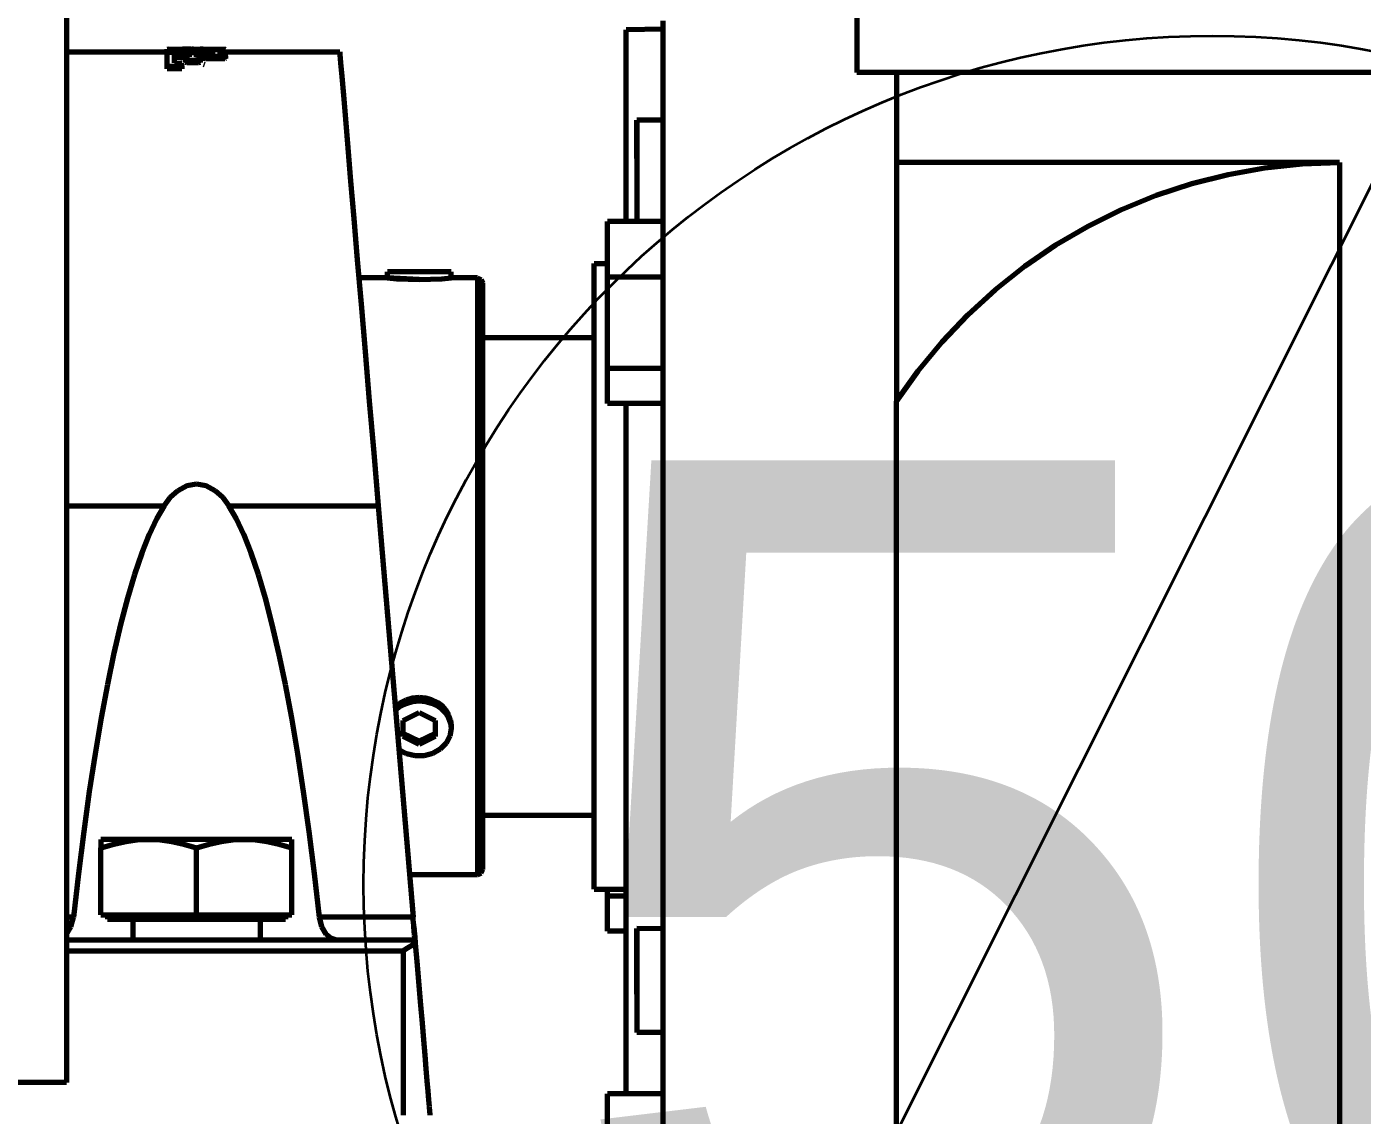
# Model space of a CAD drawing. Header units: millimetres. Extents: x 0 to 594, y 0 to 420.
# Drawn here: x 77.39 to 82.43, y 388.5 to 392.6 of the extents above; entities that cross this region are included whole.
import ezdxf
from ezdxf.enums import TextEntityAlignment as Align

# ---------------------------------------------------------------- set-up
doc = ezdxf.new("R2010")
doc.units = ezdxf.units.MM
doc.styles.add('GOST', font='Arial')

msp = doc.modelspace()

# ---------------------------------------------------------------- linework, layer by layer
at = {"color": 7, "lineweight": 35}
msp.add_line((88.7075, 404.477), (74.64, 376.4045), dxfattribs=at)
at = {"color": 1, "lineweight": 70}
for p, q in [((77.54, 403.6501), (77.54, 388.6242)), ((80.52, 393.6325), (80.52, 392.4325)), ((79.79, 392.5949), (79.65, 392.5925)), ((79.65, 392.5886), (79.65, 392.5925)), ((79.65, 392.5768), (79.65, 392.5886)), ((79.79, 392.1411), (79.79, 392.6273)), ((79.65, 392.5573), (79.65, 392.5768)), ((79.65, 392.5301), (79.65, 392.5573)), ((77.54, 392.5105), (77.92, 392.5105)), ((77.92, 392.5196), (77.9233, 392.5198)), ((77.9258, 392.5197), (77.92, 392.5193)), ((77.92, 392.5193), (77.92, 392.5196)), ((77.92, 392.5191), (77.92, 392.5193)), ((77.92, 392.5188), (77.92, 392.5191)), ((77.92, 392.5186), (77.92, 392.5188)), ((77.92, 392.5184), (77.92, 392.5186)), ((77.92, 392.5181), (77.92, 392.5184)), ((77.92, 392.5179), (77.92, 392.5181)), ((77.92, 392.5176), (77.92, 392.5179)), ((77.92, 392.5173), (77.92, 392.5176)), ((77.92, 392.517), (77.92, 392.5173)), ((77.92, 392.5166), (77.92, 392.517)), ((77.92, 392.5163), (77.92, 392.5166)), ((77.92, 392.5159), (77.92, 392.5163)), ((77.92, 392.5156), (77.92, 392.5159)), ((77.92, 392.5152), (77.92, 392.5156)), ((77.92, 392.5152), (77.9233, 392.5146)), ((77.92, 392.5152), (77.92, 392.5093)), ((77.92, 392.5051), (77.92, 392.5152)), ((77.92, 392.5105), (77.92, 392.5152)), ((77.92, 392.5051), (77.92, 392.5152)), ((77.92, 392.5091), (77.92, 392.5093)), ((77.92, 392.5088), (77.92, 392.5091)), ((77.9235, 392.5088), (77.92, 392.5085)), ((77.92, 392.5086), (77.92, 392.5088)), ((77.92, 392.5084), (77.92, 392.5086)), ((77.92, 392.5061), (77.92, 392.5085)), ((77.92, 392.5081), (77.92, 392.5084)), ((77.92, 392.5078), (77.92, 392.5081)), ((77.92, 392.5076), (77.92, 392.5078)), ((77.92, 392.5073), (77.92, 392.5076)), ((77.92, 392.5069), (77.92, 392.5073)), ((77.92, 392.5066), (77.92, 392.5069)), ((77.92, 392.5063), (77.92, 392.5066)), ((77.92, 392.5059), (77.92, 392.5063)), ((77.92, 392.5035), (77.92, 392.5061)), ((77.92, 392.5055), (77.92, 392.5059)), ((77.92, 392.5051), (77.92, 392.5055)), ((77.92, 392.5008), (77.92, 392.5035)), ((77.92, 392.4978), (77.92, 392.5008)), ((77.92, 392.4946), (77.92, 392.4978)), ((77.92, 392.4912), (77.92, 392.4946)), ((77.92, 392.4876), (77.92, 392.4912)), ((77.92, 392.4838), (77.92, 392.4876)), ((77.9233, 392.5198), (77.9313, 392.5199)), ((77.9233, 392.5146), (77.9313, 392.5143)), ((77.9235, 392.5088), (77.9964, 392.5088)), ((77.9258, 392.5197), (77.9815, 392.5205)), ((77.9313, 392.5199), (77.9929, 392.5199)), ((77.9313, 392.5143), (77.9637, 392.5143)), ((77.9313, 392.5143), (77.9313, 392.5088)), ((77.951, 392.4985), (77.9475, 392.498)), ((77.9475, 392.4963), (77.9475, 392.498)), ((77.9475, 392.4946), (77.9475, 392.4963)), ((77.9475, 392.4927), (77.9475, 392.4946)), ((77.9475, 392.4909), (77.9475, 392.4927)), ((77.9475, 392.4889), (77.9475, 392.4909)), ((77.9475, 392.4869), (77.9475, 392.4889)), ((77.9475, 392.4879), (77.951, 392.4884)), ((77.9475, 392.4849), (77.9475, 392.4869)), ((77.9475, 392.4827), (77.9475, 392.4849)), ((77.951, 392.4985), (77.9964, 392.4985)), ((77.951, 392.4985), (77.951, 392.4884)), ((77.9888, 392.4884), (77.951, 392.4884)), ((77.9637, 392.5143), (77.9717, 392.5146)), ((77.9637, 392.5088), (77.9637, 392.5143)), ((77.9717, 392.5146), (77.975, 392.5152)), ((77.9783, 392.5195), (77.975, 392.5193)), ((77.975, 392.5191), (77.975, 392.5193)), ((77.975, 392.5188), (77.975, 392.5191)), ((77.975, 392.5186), (77.975, 392.5188)), ((77.975, 392.5184), (77.975, 392.5186)), ((77.975, 392.5181), (77.975, 392.5184)), ((77.975, 392.5179), (77.975, 392.5181)), ((77.975, 392.5176), (77.975, 392.5179)), ((77.975, 392.5173), (77.975, 392.5176)), ((77.975, 392.517), (77.975, 392.5173)), ((77.975, 392.5166), (77.975, 392.517)), ((77.975, 392.5163), (77.975, 392.5166)), ((77.975, 392.5159), (77.975, 392.5163)), ((77.975, 392.5156), (77.975, 392.5159)), ((77.975, 392.5152), (77.975, 392.5156)), ((77.975, 392.5093), (77.975, 392.5152)), ((77.975, 392.5152), (77.975, 392.5088)), ((77.975, 392.5093), (77.9783, 392.5095)), ((77.975, 392.5093), (77.975, 392.5092)), ((77.975, 392.5092), (77.975, 392.5092)), ((77.975, 392.5092), (77.975, 392.5092)), ((77.975, 392.5092), (77.975, 392.5091)), ((77.975, 392.5091), (77.975, 392.5091)), ((77.975, 392.5091), (77.975, 392.5091)), ((77.975, 392.5091), (77.975, 392.5091)), ((77.975, 392.5091), (77.975, 392.509)), ((77.975, 392.509), (77.975, 392.509)), ((77.975, 392.509), (77.975, 392.509)), ((77.975, 392.509), (77.975, 392.5089)), ((77.975, 392.5089), (77.975, 392.5089)), ((77.975, 392.5089), (77.975, 392.5089)), ((77.975, 392.5089), (77.975, 392.5088)), ((77.993, 392.5199), (77.9783, 392.5195)), ((77.9783, 392.5195), (77.9783, 392.5095)), ((77.993, 392.5099), (77.9783, 392.5095)), ((77.9815, 392.5205), (78.0172, 392.5202)), ((77.9815, 392.5205), (78.075, 392.5205)), ((77.9949, 392.4895), (77.9888, 392.4884)), ((77.9888, 392.4878), (77.9888, 392.4884)), ((77.9888, 392.4884), (77.9888, 392.4884)), ((77.9888, 392.4884), (77.9888, 392.4782)), ((77.9888, 392.4782), (77.9888, 392.4884)), ((77.9888, 392.4873), (77.9888, 392.4878)), ((77.9888, 392.4867), (77.9888, 392.4873)), ((77.9888, 392.4861), (77.9888, 392.4867)), ((77.9888, 392.4856), (77.9888, 392.4861)), ((77.9888, 392.485), (77.9888, 392.4856)), ((77.9888, 392.4844), (77.9888, 392.485)), ((78.0091, 392.5099), (77.9929, 392.5099)), ((77.9967, 392.52), (77.993, 392.5199)), ((77.993, 392.5199), (77.993, 392.5199)), ((77.993, 392.5099), (77.993, 392.5199)), ((77.993, 392.5099), (77.9967, 392.51)), ((77.993, 392.5099), (77.993, 392.5099)), ((77.9949, 392.4895), (77.9964, 392.4895)), ((78.0025, 392.5082), (77.9964, 392.5088)), ((78.0025, 392.4976), (77.9964, 392.4985)), ((77.9964, 392.4895), (77.9964, 392.4985)), ((77.9964, 392.4895), (78.0025, 392.4906)), ((78.001, 392.52), (77.9967, 392.52)), ((77.9967, 392.51), (78.001, 392.51)), ((78.0053, 392.52), (78.001, 392.52)), ((78.001, 392.51), (78.0053, 392.51)), ((78.0025, 392.5081), (78.0025, 392.5082)), ((78.0025, 392.5082), (78.0025, 392.5082)), ((78.0025, 392.508), (78.0025, 392.5081)), ((78.0025, 392.5081), (78.0025, 392.5081)), ((78.0025, 392.5081), (78.0025, 392.5081)), ((78.0025, 392.5081), (78.0025, 392.5081)), ((78.0025, 392.5081), (78.0025, 392.5081)), ((78.0025, 392.5081), (78.0025, 392.5081)), ((78.0025, 392.5081), (78.0025, 392.5081)), ((78.0025, 392.5081), (78.0025, 392.5081)), ((78.0025, 392.508), (78.0025, 392.508)), ((78.0025, 392.508), (78.0025, 392.508)), ((78.0025, 392.508), (78.0025, 392.508)), ((78.0025, 392.508), (78.0025, 392.508)), ((78.0025, 392.508), (78.0086, 392.5073)), ((78.0025, 392.5006), (78.0025, 392.5)), ((78.0025, 392.5), (78.0025, 392.4994)), ((78.0025, 392.4994), (78.0025, 392.4988)), ((78.0025, 392.4988), (78.0025, 392.4981)), ((78.0025, 392.4981), (78.0025, 392.4975)), ((78.0025, 392.4971), (78.0025, 392.4976)), ((78.0025, 392.4975), (78.0025, 392.4968)), ((78.0025, 392.4967), (78.0025, 392.4971)), ((78.0025, 392.4968), (78.0025, 392.4961)), ((78.0025, 392.4962), (78.0025, 392.4967)), ((78.0025, 392.4957), (78.0025, 392.4962)), ((78.0025, 392.4961), (78.0025, 392.4953)), ((78.0025, 392.4952), (78.0025, 392.4957)), ((78.0025, 392.4953), (78.0025, 392.4946)), ((78.0025, 392.4947), (78.0025, 392.4952)), ((78.0025, 392.4942), (78.0025, 392.4947)), ((78.0025, 392.4946), (78.0025, 392.4938)), ((78.0025, 392.4937), (78.0025, 392.4942)), ((78.0025, 392.4938), (78.0025, 392.493)), ((78.0025, 392.4932), (78.0025, 392.4937)), ((78.0025, 392.4927), (78.0025, 392.4932)), ((78.0025, 392.493), (78.0025, 392.4922)), ((78.0025, 392.4922), (78.0025, 392.4927)), ((78.0025, 392.4916), (78.0025, 392.4922)), ((78.0025, 392.4922), (78.0025, 392.4914)), ((78.0025, 392.4911), (78.0025, 392.4916)), ((78.0025, 392.4914), (78.0025, 392.4906)), ((78.0025, 392.4906), (78.0025, 392.4911)), ((78.0089, 392.5199), (78.0053, 392.52)), ((78.0053, 392.51), (78.0089, 392.5099)), ((78.0086, 392.5073), (78.0514, 392.5073)), ((78.0517, 392.5185), (78.0089, 392.5199)), ((78.0089, 392.5199), (78.0089, 392.5099)), ((78.0517, 392.5084), (78.0089, 392.5099)), ((78.0091, 392.5199), (78.0124, 392.5199)), ((78.0191, 392.5201), (78.0124, 392.5199)), ((78.0172, 392.5202), (78.0191, 392.5201)), ((78.0361, 392.4985), (78.03, 392.4976)), ((78.03, 392.4971), (78.03, 392.4976)), ((78.0361, 392.4972), (78.03, 392.4972)), ((78.03, 392.4967), (78.03, 392.4971)), ((78.03, 392.4962), (78.03, 392.4967)), ((78.03, 392.4957), (78.03, 392.4962)), ((78.03, 392.4952), (78.03, 392.4957)), ((78.03, 392.4947), (78.03, 392.4952)), ((78.03, 392.4942), (78.03, 392.4947)), ((78.03, 392.4937), (78.03, 392.4942)), ((78.03, 392.4932), (78.03, 392.4937)), ((78.03, 392.4927), (78.03, 392.4932)), ((78.03, 392.4922), (78.03, 392.4927)), ((78.03, 392.4916), (78.03, 392.4922)), ((78.03, 392.4911), (78.03, 392.4916)), ((78.03, 392.4906), (78.03, 392.4911)), ((78.03, 392.4906), (78.0361, 392.4895)), ((78.0335, 392.4896), (78.0335, 392.4972)), ((78.0361, 392.4985), (78.054, 392.4985)), ((78.0361, 392.4985), (78.0361, 392.4895)), ((78.0361, 392.4895), (78.0376, 392.4895)), ((78.0377, 392.4895), (78.0376, 392.4895)), ((78.04, 392.4894), (78.0377, 392.4895)), ((78.042, 392.4892), (78.04, 392.4894)), ((78.0433, 392.4888), (78.042, 392.4892)), ((78.0438, 392.4884), (78.0433, 392.4888)), ((78.0437, 392.5202), (78.047, 392.5203)), ((78.047, 392.52), (78.0437, 392.5202)), ((78.0438, 392.4884), (78.0438, 392.4884)), ((78.0438, 392.4878), (78.0438, 392.4884)), ((78.054, 392.4884), (78.0438, 392.4884)), ((78.0438, 392.4884), (78.0438, 392.4782)), ((78.0438, 392.4782), (78.0438, 392.4884)), ((78.0438, 392.4884), (78.0438, 392.4782)), ((78.0438, 392.4873), (78.0438, 392.4878)), ((78.0438, 392.4867), (78.0438, 392.4873)), ((78.0438, 392.4861), (78.0438, 392.4867)), ((78.0438, 392.4856), (78.0438, 392.4861)), ((78.0438, 392.485), (78.0438, 392.4856)), ((78.0438, 392.4844), (78.0438, 392.485)), ((78.047, 392.5203), (78.075, 392.5205)), ((78.055, 392.5199), (78.047, 392.52)), ((78.0514, 392.5073), (78.0575, 392.508)), ((78.0575, 392.5178), (78.0517, 392.5185)), ((78.0517, 392.5084), (78.0517, 392.5185)), ((78.0517, 392.5084), (78.0574, 392.5079)), ((78.0575, 392.498), (78.054, 392.4985)), ((78.054, 392.4884), (78.054, 392.4985)), ((78.0575, 392.4979), (78.054, 392.4973)), ((78.0575, 392.4891), (78.054, 392.4891)), ((78.054, 392.4884), (78.0575, 392.488)), ((78.055, 392.5199), (78.1287, 392.5199)), ((78.0575, 392.5175), (78.0575, 392.5178)), ((78.0575, 392.5178), (78.0575, 392.5078)), ((78.0575, 392.5172), (78.0575, 392.5175)), ((78.0575, 392.5169), (78.0575, 392.5172)), ((78.0575, 392.5166), (78.0575, 392.5169)), ((78.0575, 392.5163), (78.0575, 392.5166)), ((78.0575, 392.516), (78.0575, 392.5163)), ((78.0575, 392.5157), (78.0575, 392.516)), ((78.0575, 392.5153), (78.0575, 392.5157)), ((78.0575, 392.515), (78.0575, 392.5153)), ((78.0575, 392.5146), (78.0575, 392.515)), ((78.0575, 392.5142), (78.0575, 392.5146)), ((78.0575, 392.5138), (78.0575, 392.5142)), ((78.0575, 392.5134), (78.0575, 392.5138)), ((78.0575, 392.513), (78.0575, 392.5134)), ((78.0575, 392.513), (78.0608, 392.5123)), ((78.0575, 392.5099), (78.0575, 392.5078)), ((78.0636, 392.5088), (78.0575, 392.5082)), ((78.0575, 392.5081), (78.0575, 392.5082)), ((78.0575, 392.5082), (78.0575, 392.5082)), ((78.0575, 392.508), (78.0575, 392.5081)), ((78.0575, 392.5081), (78.0575, 392.5081)), ((78.0575, 392.5081), (78.0575, 392.5081)), ((78.0575, 392.5081), (78.0575, 392.5081)), ((78.0575, 392.5081), (78.0575, 392.5081)), ((78.0575, 392.5081), (78.0575, 392.5081)), ((78.0575, 392.5081), (78.0575, 392.5081)), ((78.0575, 392.5081), (78.0575, 392.5081)), ((78.0575, 392.508), (78.0575, 392.508)), ((78.0575, 392.508), (78.0575, 392.508)), ((78.0575, 392.508), (78.0575, 392.508)), ((78.0575, 392.508), (78.0575, 392.508)), ((78.0575, 392.4978), (78.0575, 392.498)), ((78.0575, 392.498), (78.0575, 392.498)), ((78.0575, 392.4976), (78.0575, 392.4978)), ((78.0575, 392.4974), (78.0575, 392.4976)), ((78.0575, 392.4972), (78.0575, 392.4974)), ((78.0575, 392.497), (78.0575, 392.4972)), ((78.0575, 392.4968), (78.0575, 392.497)), ((78.0575, 392.4966), (78.0575, 392.4968)), ((78.0575, 392.4964), (78.0575, 392.4966)), ((78.0575, 392.4962), (78.0575, 392.4964)), ((78.0575, 392.496), (78.0575, 392.4962)), ((78.0575, 392.4958), (78.0575, 392.496)), ((78.0575, 392.4956), (78.0575, 392.4958)), ((78.0575, 392.4954), (78.0575, 392.4956)), ((78.0575, 392.4952), (78.0575, 392.4954)), ((78.0575, 392.4952), (78.0636, 392.4942)), ((78.0575, 392.4851), (78.0575, 392.4952)), ((78.0636, 392.4841), (78.0575, 392.4851)), ((78.0608, 392.5123), (78.0688, 392.512)), ((78.0636, 392.5088), (78.1001, 392.5088)), ((78.0636, 392.4942), (78.1365, 392.4942)), ((78.0636, 392.4942), (78.0636, 392.4841)), ((78.0688, 392.512), (78.1001, 392.512)), ((78.0688, 392.512), (78.0688, 392.5088)), ((78.075, 392.5205), (78.1367, 392.5195)), ((78.1001, 392.5118), (78.1001, 392.512)), ((78.1001, 392.512), (78.1001, 392.5088)), ((78.1001, 392.5115), (78.1001, 392.5118)), ((78.1001, 392.5113), (78.1001, 392.5115)), ((78.1001, 392.5111), (78.1001, 392.5113)), ((78.1001, 392.5109), (78.1001, 392.5111)), ((78.1001, 392.5107), (78.1001, 392.5109)), ((78.1001, 392.5105), (78.1001, 392.5107)), ((78.1001, 392.5102), (78.1001, 392.5105)), ((78.1001, 392.51), (78.1001, 392.5102)), ((78.1001, 392.5098), (78.1001, 392.51)), ((78.1001, 392.5096), (78.1001, 392.5098)), ((78.1001, 392.5093), (78.1001, 392.5096)), ((78.1001, 392.5091), (78.1001, 392.5093)), ((78.1001, 392.5088), (78.1001, 392.5091)), ((78.109, 392.512), (78.1287, 392.512)), ((78.109, 392.5118), (78.109, 392.512)), ((78.109, 392.512), (78.109, 392.5088)), ((78.109, 392.5115), (78.109, 392.5118)), ((78.109, 392.5113), (78.109, 392.5115)), ((78.109, 392.5111), (78.109, 392.5113)), ((78.109, 392.5109), (78.109, 392.5111)), ((78.109, 392.5107), (78.109, 392.5109)), ((78.109, 392.5105), (78.109, 392.5107)), ((78.109, 392.5102), (78.109, 392.5105)), ((78.109, 392.51), (78.109, 392.5102)), ((78.109, 392.5098), (78.109, 392.51)), ((78.109, 392.5096), (78.109, 392.5098)), ((78.109, 392.5093), (78.109, 392.5096)), ((78.109, 392.5091), (78.109, 392.5093)), ((78.109, 392.5088), (78.109, 392.5091)), ((78.109, 392.5088), (78.1339, 392.5088)), ((78.1287, 392.5199), (78.1367, 392.5198)), ((78.1287, 392.5198), (78.1287, 392.5199)), ((78.1287, 392.512), (78.1367, 392.5123)), ((78.1287, 392.5088), (78.1287, 392.512)), ((78.14, 392.5082), (78.1339, 392.5088)), ((78.1365, 392.4942), (78.14, 392.4948)), ((78.1365, 392.4841), (78.1365, 392.4942)), ((78.1367, 392.5198), (78.14, 392.5196)), ((78.14, 392.5193), (78.1367, 392.5195)), ((78.1367, 392.5123), (78.14, 392.513)), ((78.14, 392.519), (78.14, 392.5193)), ((78.14, 392.5187), (78.14, 392.519)), ((78.14, 392.5184), (78.14, 392.5187)), ((78.14, 392.518), (78.14, 392.5184)), ((78.14, 392.5176), (78.14, 392.518)), ((78.14, 392.5172), (78.14, 392.5176)), ((78.14, 392.5168), (78.14, 392.5172)), ((78.14, 392.5163), (78.14, 392.5168)), ((78.14, 392.5158), (78.14, 392.5163)), ((78.14, 392.5153), (78.14, 392.5158)), ((78.14, 392.5148), (78.14, 392.5153)), ((78.14, 392.5142), (78.14, 392.5148)), ((78.14, 392.5136), (78.14, 392.5142)), ((78.14, 392.513), (78.14, 392.5136)), ((78.14, 392.513), (78.14, 392.5105)), ((78.14, 392.5093), (78.14, 392.513)), ((78.14, 392.5105), (78.57, 392.5105)), ((78.14, 392.5074), (78.14, 392.5082)), ((78.14, 392.5065), (78.14, 392.5074)), ((78.14, 392.5057), (78.14, 392.5065)), ((78.14, 392.5048), (78.14, 392.5057)), ((78.14, 392.5039), (78.14, 392.5048)), ((78.14, 392.503), (78.14, 392.5039)), ((78.14, 392.5021), (78.14, 392.503)), ((78.14, 392.5011), (78.14, 392.5021)), ((78.14, 392.5001), (78.14, 392.5011)), ((78.14, 392.4991), (78.14, 392.5001)), ((78.14, 392.4981), (78.14, 392.4991)), ((78.14, 392.497), (78.14, 392.4981)), ((78.14, 392.4959), (78.14, 392.497)), ((78.14, 392.4948), (78.14, 392.4959)), ((78.14, 392.4948), (78.14, 392.4846)), ((78.57, 392.5105), (78.5709, 392.5001)), ((78.5709, 392.5001), (78.5735, 392.469)), ((79.65, 392.4953), (79.65, 392.5301)), ((79.65, 392.453), (79.65, 392.4953)), ((77.92, 392.4798), (77.92, 392.4838)), ((77.92, 392.4756), (77.92, 392.4798)), ((77.92, 392.4711), (77.92, 392.4756)), ((77.92, 392.4665), (77.92, 392.4711)), ((77.92, 392.4616), (77.92, 392.4665)), ((77.92, 392.4566), (77.92, 392.4616)), ((77.92, 392.4566), (77.9235, 392.4557)), ((77.92, 392.4463), (77.92, 392.4566)), ((77.92, 392.4463), (77.92, 392.4566)), ((77.9235, 392.4454), (77.92, 392.4463)), ((77.9235, 392.4557), (77.9715, 392.4557)), ((77.9235, 392.4557), (77.9235, 392.4454)), ((77.9715, 392.4454), (77.9235, 392.4454)), ((77.9475, 392.4806), (77.9475, 392.4827)), ((77.9475, 392.4783), (77.9475, 392.4806)), ((77.9475, 392.476), (77.9475, 392.4783)), ((77.9475, 392.4736), (77.9475, 392.476)), ((77.9475, 392.4712), (77.9475, 392.4736)), ((77.9475, 392.4687), (77.9475, 392.4712)), ((77.9475, 392.4687), (77.951, 392.4679)), ((77.951, 392.4679), (77.9715, 392.4679)), ((77.975, 392.4671), (77.9715, 392.4679)), ((77.9715, 392.4557), (77.975, 392.4566)), ((77.9715, 392.4454), (77.9715, 392.4557)), ((77.975, 392.4463), (77.9715, 392.4454)), ((77.975, 392.4664), (77.975, 392.4671)), ((77.975, 392.4657), (77.975, 392.4664)), ((77.975, 392.4649), (77.975, 392.4657)), ((77.975, 392.4642), (77.975, 392.4649)), ((77.975, 392.4635), (77.975, 392.4642)), ((77.975, 392.4627), (77.975, 392.4635)), ((77.975, 392.462), (77.975, 392.4627)), ((77.975, 392.4612), (77.975, 392.462)), ((77.975, 392.4605), (77.975, 392.4612)), ((77.975, 392.4597), (77.975, 392.4605)), ((77.975, 392.4589), (77.975, 392.4597)), ((77.975, 392.4582), (77.975, 392.4589)), ((77.975, 392.4574), (77.975, 392.4582)), ((77.975, 392.4566), (77.975, 392.4574)), ((77.975, 392.4566), (77.975, 392.4463)), ((77.9888, 392.4838), (77.9888, 392.4844)), ((77.9888, 392.4832), (77.9888, 392.4838)), ((77.9888, 392.4826), (77.9888, 392.4832)), ((77.9888, 392.482), (77.9888, 392.4826)), ((77.9888, 392.4814), (77.9888, 392.482)), ((77.9888, 392.4808), (77.9888, 392.4814)), ((77.9888, 392.4801), (77.9888, 392.4808)), ((77.9888, 392.4801), (77.9949, 392.4789)), ((77.9888, 392.4699), (77.9888, 392.4801)), ((77.9888, 392.4782), (77.9888, 392.4782)), ((77.9888, 392.4782), (77.9888, 392.4782)), ((77.9949, 392.4687), (77.9888, 392.4699)), ((77.9949, 392.4789), (78.0376, 392.4789)), ((77.9949, 392.4687), (77.9949, 392.4789)), ((78.0376, 392.4687), (77.9949, 392.4687)), ((78.0376, 392.4789), (78.0438, 392.4801)), ((78.0376, 392.4687), (78.0376, 392.4789)), ((78.0438, 392.4699), (78.0376, 392.4687)), ((78.0438, 392.4838), (78.0438, 392.4844)), ((78.0438, 392.4832), (78.0438, 392.4838)), ((78.0438, 392.4826), (78.0438, 392.4832)), ((78.0438, 392.482), (78.0438, 392.4826)), ((78.0438, 392.4814), (78.0438, 392.482)), ((78.0438, 392.4808), (78.0438, 392.4814)), ((78.0438, 392.4801), (78.0438, 392.4808)), ((78.0438, 392.4801), (78.0438, 392.4699)), ((78.0438, 392.4782), (78.0438, 392.4782)), ((78.0438, 392.4782), (78.0438, 392.4782)), ((78.061, 392.4611), (78.0575, 392.462)), ((78.1365, 392.4841), (78.0636, 392.4841)), ((78.14, 392.4846), (78.1365, 392.4841)), ((78.5735, 392.469), (78.5779, 392.4176)), ((79.65, 392.4034), (79.65, 392.453)), ((78.5779, 392.4176), (78.5839, 392.3464)), ((79.65, 392.3467), (79.65, 392.4034)), ((85.72, 392.4325), (80.52, 392.4325)), ((80.67, 392.4325), (80.67, 392.0925)), ((78.5839, 392.3464), (78.5916, 392.2561)), ((79.65, 392.2831), (79.65, 392.3467)), ((78.5916, 392.2561), (78.6008, 392.1477)), ((79.65, 392.2128), (79.65, 392.2831)), ((79.69, 392.2519), (79.69, 392.2528)), ((79.69, 392.2528), (79.69, 392.249)), ((79.79, 392.2528), (79.69, 392.2528)), ((79.69, 392.2494), (79.69, 392.2519)), ((79.69, 392.2452), (79.69, 392.2494)), ((79.69, 392.249), (79.69, 392.2379)), ((79.69, 392.2393), (79.69, 392.2452)), ((79.69, 392.2319), (79.69, 392.2393)), ((79.69, 392.2379), (79.69, 392.2199)), ((79.65, 392.1362), (79.65, 392.2128)), ((79.69, 392.223), (79.69, 392.2319)), ((79.69, 392.2126), (79.69, 392.223)), ((79.69, 392.2199), (79.69, 392.1956)), ((79.69, 392.2008), (79.69, 392.2126)), ((79.69, 392.1878), (79.69, 392.2008)), ((79.69, 392.1956), (79.69, 392.166)), ((79.69, 392.1737), (79.69, 392.1878)), ((78.6008, 392.1477), (78.6114, 392.0224)), ((79.65, 392.0534), (79.65, 392.1362)), ((79.69, 392.1585), (79.69, 392.1737)), ((79.69, 392.166), (79.69, 392.1322)), ((79.69, 392.1424), (79.69, 392.1585)), ((79.69, 392.1256), (79.69, 392.1424)), ((79.79, 391.5891), (79.79, 392.1411)), ((79.69, 392.1322), (79.69, 392.0954)), ((79.69, 392.1081), (79.69, 392.1256)), ((79.69, 392.0954), (79.69, 392.0569)), ((80.67, 392.0925), (80.67, 391.1925)), ((82.3403, 392.0925), (80.67, 392.0925)), ((82.0589, 392.0726), (82.1992, 392.0875)), ((82.1992, 392.0875), (82.3403, 392.0925)), ((82.3403, 392.0925), (82.3403, 385.9725)), ((79.65, 391.9649), (79.65, 392.0534)), ((79.69, 392.0569), (79.69, 392.0184)), ((81.783, 392.0133), (81.9199, 392.0478)), ((81.9199, 392.0478), (82.0589, 392.0726)), ((78.6114, 392.0224), (78.6233, 391.8813)), ((79.69, 392.0184), (79.69, 391.9811)), ((81.6489, 391.9692), (81.783, 392.0133)), ((79.65, 391.8709), (79.65, 391.9649)), ((79.69, 391.9811), (79.69, 391.9465)), ((79.69, 391.9465), (79.69, 391.9158)), ((81.5182, 391.9157), (81.6489, 391.9692)), ((78.6233, 391.8813), (78.6365, 391.7261)), ((79.69, 391.9158), (79.69, 391.8903)), ((79.69, 391.8903), (79.69, 391.8709)), ((81.3916, 391.8532), (81.5182, 391.9157)), ((79.58, 391.66), (79.58, 391.8709)), ((79.79, 391.8709), (79.58, 391.8709)), ((81.2698, 391.7819), (81.3916, 391.8532)), ((81.1533, 391.7021), (81.2698, 391.7819)), ((78.6365, 391.7261), (78.6507, 391.5584)), ((78.7508, 391.68), (78.75, 391.68)), ((78.75, 391.6575), (78.75, 391.68)), ((78.753, 391.68), (78.7508, 391.68)), ((78.7567, 391.68), (78.753, 391.68)), ((78.7619, 391.68), (78.7567, 391.68)), ((78.7684, 391.68), (78.7619, 391.68)), ((78.7762, 391.68), (78.7684, 391.68)), ((78.7851, 391.68), (78.7762, 391.68)), ((78.7952, 391.68), (78.7851, 391.68)), ((78.8062, 391.68), (78.7952, 391.68)), ((78.8179, 391.68), (78.8062, 391.68)), ((78.8304, 391.68), (78.8179, 391.68)), ((78.8433, 391.68), (78.8304, 391.68)), ((78.8566, 391.68), (78.8433, 391.68)), ((78.87, 391.68), (78.8566, 391.68)), ((78.8834, 391.68), (78.87, 391.68)), ((78.8967, 391.68), (78.8834, 391.68)), ((78.9096, 391.68), (78.8967, 391.68)), ((78.9221, 391.68), (78.9096, 391.68)), ((78.9338, 391.68), (78.9221, 391.68)), ((78.9448, 391.68), (78.9338, 391.68)), ((78.9549, 391.68), (78.9448, 391.68)), ((78.9638, 391.68), (78.9549, 391.68)), ((78.9716, 391.68), (78.9638, 391.68)), ((78.9781, 391.68), (78.9716, 391.68)), ((78.9833, 391.68), (78.9781, 391.68)), ((78.987, 391.68), (78.9833, 391.68)), ((78.9892, 391.68), (78.987, 391.68)), ((78.99, 391.68), (78.9892, 391.68)), ((78.99, 391.6575), (78.99, 391.68)), ((79.53, 391.6829), (79.53, 391.7125)), ((79.53, 391.7125), (79.58, 391.7125)), ((79.53, 391.5956), (79.53, 391.6829)), ((81.0427, 391.6144), (81.1533, 391.7021)), ((78.75, 391.6575), (78.6423, 391.6575)), ((78.75, 391.6575), (78.7851, 391.6543)), ((78.87, 391.6511), (78.75, 391.6575)), ((78.7851, 391.6543), (78.87, 391.6511)), ((78.87, 391.6511), (78.9549, 391.6543)), ((78.9549, 391.6543), (78.99, 391.6575)), ((79.09, 391.6575), (78.99, 391.6575)), ((79.09, 391.6575), (79.1041, 391.6516)), ((79.09, 391.6575), (79.09, 391.6504)), ((79.09, 391.6504), (79.09, 391.6293)), ((79.09, 391.6293), (79.09, 391.5943)), ((79.1041, 391.6516), (79.11, 391.6375)), ((79.11, 391.6305), (79.11, 391.6375)), ((79.11, 391.6098), (79.11, 391.6305)), ((79.58, 391.3166), (79.58, 391.66)), ((79.79, 391.66), (79.58, 391.66)), ((79.09, 391.5943), (79.09, 391.5461)), ((79.11, 391.5755), (79.11, 391.6098)), ((79.53, 391.455), (79.53, 391.5956)), ((79.79, 390.9938), (79.79, 391.5891)), ((80.9386, 391.519), (81.0427, 391.6144)), ((78.6507, 391.5584), (78.6659, 391.3799)), ((79.09, 391.5461), (79.09, 391.485)), ((79.11, 391.5281), (79.11, 391.5755)), ((79.11, 391.4681), (79.11, 391.5281)), ((79.09, 391.485), (79.09, 391.412)), ((80.8414, 391.4166), (80.9386, 391.519)), ((79.11, 391.3964), (79.11, 391.4681)), ((79.11, 391.4325), (79.53, 391.4325)), ((79.53, 391.2682), (79.53, 391.455)), ((78.6659, 391.3799), (78.6818, 391.1925)), ((79.09, 391.412), (79.09, 391.328)), ((79.11, 391.3138), (79.11, 391.3964)), ((80.7518, 391.3076), (80.8414, 391.4166)), ((79.09, 391.328), (79.09, 391.2339)), ((79.11, 391.2214), (79.11, 391.3138)), ((79.58, 391.184), (79.58, 391.3166)), ((79.79, 391.3166), (79.58, 391.3166)), ((80.67, 391.1925), (80.7518, 391.3076)), ((79.09, 391.2339), (79.09, 391.131)), ((79.53, 391.0445), (79.53, 391.2682)), ((78.6818, 391.1925), (78.6982, 390.9981)), ((79.11, 391.1204), (79.11, 391.2214)), ((79.79, 391.184), (79.58, 391.184)), ((79.65, 390.9617), (79.65, 391.184)), ((80.67, 386.8725), (80.67, 391.1925)), ((79.09, 391.131), (79.09, 391.0206)), ((79.11, 391.0119), (79.11, 391.1204)), ((79.53, 390.7951), (79.53, 391.0445)), ((78.6982, 390.9981), (78.7151, 390.7989)), ((79.09, 391.0206), (79.09, 390.904)), ((79.11, 390.8974), (79.11, 391.0119)), ((79.79, 390.3796), (79.79, 390.9938)), ((79.65, 390.734), (79.65, 390.9617)), ((78.03, 390.8796), (77.9933, 390.8732)), ((78.0667, 390.8732), (78.03, 390.8796)), ((79.09, 390.904), (79.09, 390.7828)), ((79.11, 390.7784), (79.11, 390.8974)), ((77.931, 390.8291), (77.9081, 390.7989)), ((77.9596, 390.8552), (77.931, 390.8291)), ((77.9933, 390.8732), (77.9596, 390.8552)), ((78.1004, 390.8552), (78.0667, 390.8732)), ((78.129, 390.8291), (78.1004, 390.8552)), ((78.1519, 390.7989), (78.129, 390.8291)), ((77.54, 390.7989), (77.9081, 390.7989)), ((77.9081, 390.7989), (77.8796, 390.7494)), ((78.1804, 390.7494), (78.1519, 390.7989)), ((78.1519, 390.7989), (78.7151, 390.7989)), ((78.7151, 390.7989), (78.8467, 389.247)), ((79.09, 390.7828), (79.09, 390.6584)), ((79.11, 390.6562), (79.11, 390.7784)), ((79.53, 390.5325), (79.53, 390.7951)), ((77.8796, 390.7494), (77.8515, 390.6896)), ((78.2085, 390.6896), (78.1804, 390.7494)), ((79.65, 390.5037), (79.65, 390.734)), ((77.8515, 390.6896), (77.8238, 390.6197)), ((78.2362, 390.6197), (78.2085, 390.6896)), ((79.09, 390.6584), (79.09, 390.5325)), ((79.11, 390.5325), (79.11, 390.6562)), ((77.8238, 390.6197), (77.7966, 390.5399)), ((78.2634, 390.5399), (78.2362, 390.6197)), ((77.7966, 390.5399), (77.77, 390.4502)), ((78.29, 390.4502), (78.2634, 390.5399)), ((79.09, 390.5325), (79.09, 390.4065)), ((79.11, 390.4088), (79.11, 390.5325)), ((79.53, 390.2699), (79.53, 390.5325)), ((79.65, 390.2739), (79.65, 390.5037)), ((77.77, 390.4502), (77.744, 390.351)), ((78.316, 390.351), (78.29, 390.4502)), ((79.09, 390.4065), (79.09, 390.2821)), ((79.11, 390.2866), (79.11, 390.4088)), ((79.79, 389.7717), (79.79, 390.3796)), ((77.744, 390.351), (77.7188, 390.2425)), ((78.3412, 390.2425), (78.316, 390.351)), ((79.09, 390.2821), (79.09, 390.1609)), ((79.11, 390.1675), (79.11, 390.2866)), ((79.53, 390.0205), (79.53, 390.2699)), ((79.65, 390.0472), (79.65, 390.2739)), ((77.7188, 390.2425), (77.6942, 390.1249)), ((78.3658, 390.1249), (78.3412, 390.2425)), ((77.6942, 390.1249), (77.6705, 389.9986)), ((78.3895, 389.9986), (78.3658, 390.1249)), ((79.09, 390.1609), (79.09, 390.0444)), ((79.11, 390.053), (79.11, 390.1675)), ((78.8201, 390.0671), (78.8448, 390.0746)), ((78.8448, 390.0746), (78.87, 390.0771)), ((78.87, 390.0771), (78.8931, 390.075)), ((78.8931, 390.075), (78.916, 390.0687)), ((78.916, 390.0687), (78.937, 390.0584)), ((78.7795, 390.0396), (78.7978, 390.055)), ((78.7805, 390.0279), (78.7992, 390.0426)), ((78.7978, 390.055), (78.8201, 390.0671)), ((78.7992, 390.0426), (78.821, 390.0536)), ((78.81, 389.9887), (78.87, 390.0187)), ((78.821, 390.0536), (78.8449, 390.0604)), ((78.8449, 390.0604), (78.87, 390.0627)), ((78.87, 390.0627), (78.8934, 390.0607)), ((78.87, 390.0187), (78.93, 389.9887)), ((78.8934, 390.0607), (78.9159, 390.0547)), ((78.9159, 390.0547), (78.9367, 390.0451)), ((78.9367, 390.0451), (78.9549, 390.0322)), ((78.937, 390.0584), (78.9549, 390.045)), ((78.9549, 390.045), (78.9696, 390.0289)), ((78.9549, 390.0322), (78.9698, 390.0165)), ((78.9696, 390.0289), (78.9809, 390.0102)), ((79.09, 390.0444), (79.09, 389.9339)), ((79.11, 389.9446), (79.11, 390.053)), ((79.53, 389.7968), (79.53, 390.0205)), ((79.65, 389.8267), (79.65, 390.0472)), ((77.6705, 389.9986), (77.6477, 389.8638)), ((78.4123, 389.8638), (78.3895, 389.9986)), ((78.81, 389.9287), (78.81, 389.9887)), ((78.81, 389.9852), (78.81, 389.9887)), ((78.81, 389.9817), (78.81, 389.9852)), ((78.81, 389.9782), (78.81, 389.9817)), ((78.81, 389.9747), (78.81, 389.9782)), ((78.81, 389.9713), (78.81, 389.9747)), ((78.81, 389.9678), (78.81, 389.9713)), ((78.81, 389.9643), (78.81, 389.9678)), ((78.93, 389.9887), (78.93, 389.9287)), ((78.93, 389.9887), (78.93, 389.9852)), ((78.93, 389.9852), (78.93, 389.9817)), ((78.93, 389.9817), (78.93, 389.9782)), ((78.93, 389.9782), (78.93, 389.9747)), ((78.93, 389.9747), (78.93, 389.9713)), ((78.93, 389.9713), (78.93, 389.9678)), ((78.93, 389.9678), (78.93, 389.9643)), ((78.9698, 390.0165), (78.9809, 389.9985)), ((78.9809, 390.0102), (78.9877, 389.9901)), ((78.9809, 389.9985), (78.9877, 389.979)), ((78.9877, 389.9901), (78.99, 389.97)), ((78.9877, 389.979), (78.99, 389.9587)), ((78.99, 389.97), (78.9898, 389.9644)), ((78.99, 389.97), (78.99, 389.9587)), ((78.81, 389.9609), (78.81, 389.9643)), ((78.81, 389.9574), (78.81, 389.9609)), ((78.81, 389.954), (78.81, 389.9574)), ((78.81, 389.9505), (78.81, 389.954)), ((78.81, 389.9471), (78.81, 389.9505)), ((78.81, 389.9437), (78.81, 389.9471)), ((78.81, 389.9402), (78.81, 389.9437)), ((78.87, 389.911), (78.81, 389.9402)), ((78.87, 389.8987), (78.81, 389.9287)), ((78.93, 389.9402), (78.87, 389.911)), ((78.93, 389.9287), (78.87, 389.8987)), ((78.93, 389.9643), (78.93, 389.9609)), ((78.93, 389.9609), (78.93, 389.9574)), ((78.93, 389.9574), (78.93, 389.954)), ((78.93, 389.954), (78.93, 389.9505)), ((78.93, 389.9505), (78.93, 389.9471)), ((78.93, 389.9471), (78.93, 389.9437)), ((78.93, 389.9437), (78.93, 389.9402)), ((78.9852, 389.9297), (78.9713, 389.903)), ((78.99, 389.9587), (78.9852, 389.9297)), ((79.09, 389.9339), (79.09, 389.8311)), ((79.11, 389.8435), (79.11, 389.9446)), ((78.8219, 389.8635), (78.7931, 389.8789)), ((78.87, 389.8987), (78.87, 389.911)), ((78.9492, 389.8807), (78.9209, 389.8646)), ((78.9713, 389.903), (78.9492, 389.8807)), ((77.6477, 389.8638), (77.6258, 389.7209)), ((78.4342, 389.7209), (78.4123, 389.8638)), ((78.8546, 389.8557), (78.8219, 389.8635)), ((78.8885, 389.856), (78.8546, 389.8557)), ((78.9209, 389.8646), (78.8885, 389.856)), ((79.09, 389.8311), (79.09, 389.737)), ((79.11, 389.7511), (79.11, 389.8435)), ((79.65, 389.615), (79.65, 389.8267)), ((79.53, 389.6099), (79.53, 389.7968)), ((79.79, 389.1949), (79.79, 389.7717)), ((77.6258, 389.7209), (77.6049, 389.5702)), ((78.4551, 389.5702), (78.4342, 389.7209)), ((79.09, 389.737), (79.09, 389.6529)), ((79.11, 389.6686), (79.11, 389.7511)), ((79.11, 389.5968), (79.11, 389.6686)), ((79.09, 389.6529), (79.09, 389.5799)), ((79.11, 389.6325), (79.53, 389.6325)), ((79.65, 389.4147), (79.65, 389.615)), ((77.6049, 389.5702), (77.585, 389.4121)), ((78.475, 389.4121), (78.4551, 389.5702)), ((79.09, 389.5799), (79.09, 389.5189)), ((79.11, 389.5369), (79.11, 389.5968)), ((79.53, 389.4693), (79.53, 389.6099)), ((77.67, 389.5405), (77.67, 389.5385)), ((77.671, 389.5405), (77.67, 389.5405)), ((77.67, 389.5385), (77.67, 389.5326)), ((77.67, 389.5326), (77.67, 389.5226)), ((77.67, 389.5083), (77.7181, 389.5226)), ((77.67, 389.5226), (77.67, 389.5083)), ((77.674, 389.5405), (77.671, 389.5405)), ((77.679, 389.5405), (77.674, 389.5405)), ((77.686, 389.5405), (77.679, 389.5405)), ((77.6949, 389.5405), (77.686, 389.5405)), ((77.7057, 389.5405), (77.6949, 389.5405)), ((77.7182, 389.5405), (77.7057, 389.5405)), ((77.7181, 389.5226), (77.7633, 389.5326)), ((77.7326, 389.5405), (77.7182, 389.5405)), ((77.7485, 389.5405), (77.7326, 389.5405)), ((77.7661, 389.5405), (77.7485, 389.5405)), ((77.7633, 389.5326), (77.8068, 389.5385)), ((77.7851, 389.5405), (77.7661, 389.5405)), ((77.8055, 389.5405), (77.7851, 389.5405)), ((77.8272, 389.5405), (77.8055, 389.5405)), ((77.8068, 389.5385), (77.85, 389.5405)), ((77.85, 389.5405), (77.8272, 389.5405)), ((77.85, 389.5405), (77.8932, 389.5385)), ((77.8738, 389.5405), (77.85, 389.5405)), ((77.8985, 389.5405), (77.8738, 389.5405)), ((77.8932, 389.5385), (77.9367, 389.5326)), ((77.9239, 389.5405), (77.8985, 389.5405)), ((77.9499, 389.5405), (77.9239, 389.5405)), ((77.9367, 389.5326), (77.9819, 389.5226)), ((77.9763, 389.5405), (77.9499, 389.5405)), ((78.0031, 389.5405), (77.9763, 389.5405)), ((77.9819, 389.5226), (78.03, 389.5083)), ((78.03, 389.5405), (78.0031, 389.5405)), ((78.0569, 389.5405), (78.03, 389.5405)), ((78.03, 389.5083), (78.0781, 389.5226)), ((78.0837, 389.5405), (78.0569, 389.5405)), ((78.0781, 389.5226), (78.1233, 389.5326)), ((78.1101, 389.5405), (78.0837, 389.5405)), ((78.1361, 389.5405), (78.1101, 389.5405)), ((78.1233, 389.5326), (78.1668, 389.5385)), ((78.1615, 389.5405), (78.1361, 389.5405)), ((78.1862, 389.5405), (78.1615, 389.5405)), ((78.1668, 389.5385), (78.21, 389.5405)), ((78.21, 389.5405), (78.1862, 389.5405)), ((78.21, 389.5405), (78.2532, 389.5385)), ((78.2328, 389.5405), (78.21, 389.5405)), ((78.2545, 389.5405), (78.2328, 389.5405)), ((78.2532, 389.5385), (78.2967, 389.5326)), ((78.2749, 389.5405), (78.2545, 389.5405)), ((78.2939, 389.5405), (78.2749, 389.5405)), ((78.3115, 389.5405), (78.2939, 389.5405)), ((78.2967, 389.5326), (78.3419, 389.5226)), ((78.3274, 389.5405), (78.3115, 389.5405)), ((78.3418, 389.5405), (78.3274, 389.5405)), ((78.3543, 389.5405), (78.3418, 389.5405)), ((78.3419, 389.5226), (78.39, 389.5083)), ((78.3651, 389.5405), (78.3543, 389.5405)), ((78.374, 389.5405), (78.3651, 389.5405)), ((78.381, 389.5405), (78.374, 389.5405)), ((78.386, 389.5405), (78.381, 389.5405)), ((78.389, 389.5405), (78.386, 389.5405)), ((78.39, 389.5405), (78.389, 389.5405)), ((78.39, 389.5385), (78.39, 389.5405)), ((78.39, 389.5326), (78.39, 389.5385)), ((78.39, 389.5226), (78.39, 389.5326)), ((78.39, 389.5083), (78.39, 389.5226)), ((79.09, 389.5189), (79.09, 389.4706)), ((79.11, 389.4895), (79.11, 389.5369)), ((77.67, 389.2565), (77.67, 389.5083)), ((78.03, 389.2565), (78.03, 389.5083)), ((78.39, 389.2565), (78.39, 389.5083)), ((79.09, 389.4706), (79.09, 389.4357)), ((79.11, 389.4552), (79.11, 389.4895)), ((79.53, 389.3821), (79.53, 389.4693)), ((79.09, 389.4357), (79.09, 389.4146)), ((79.09, 389.4146), (79.09, 389.4075)), ((79.09, 389.4075), (79.1041, 389.4133)), ((79.1041, 389.4133), (79.11, 389.4275)), ((79.11, 389.4344), (79.11, 389.4552)), ((79.11, 389.4275), (79.11, 389.4344)), ((79.65, 389.2284), (79.65, 389.4147)), ((77.585, 389.4121), (77.5663, 389.247)), ((78.4937, 389.247), (78.475, 389.4121)), ((79.09, 389.4075), (78.8331, 389.4075)), ((79.53, 389.3525), (79.53, 389.3821)), ((79.53, 389.3525), (79.65, 389.3525)), ((79.58, 389.3266), (79.58, 389.3525)), ((79.58, 389.1941), (79.58, 389.3266)), ((79.65, 389.3266), (79.58, 389.3266)), ((77.5663, 389.247), (77.54, 389.247)), ((77.5565, 389.2104), (77.5663, 389.247)), ((77.67, 389.2565), (78.03, 389.2565)), ((77.694, 389.2565), (77.694, 389.2405)), ((77.694, 389.2405), (77.6961, 389.2405)), ((77.6961, 389.2405), (77.7024, 389.2405)), ((77.7024, 389.2405), (77.7129, 389.2405)), ((77.7129, 389.2405), (77.7273, 389.2405)), ((77.7273, 389.2405), (77.7455, 389.2405)), ((77.7455, 389.2405), (77.7673, 389.2405)), ((77.7673, 389.2405), (77.7924, 389.2405)), ((77.79, 389.2405), (77.79, 389.1605)), ((77.7924, 389.2405), (77.8205, 389.2405)), ((77.8205, 389.2405), (77.8512, 389.2405)), ((77.8512, 389.2405), (77.8842, 389.2405)), ((77.8842, 389.2405), (77.919, 389.2405)), ((77.919, 389.2405), (77.9552, 389.2405)), ((77.9552, 389.2405), (77.9924, 389.2405)), ((77.9924, 389.2405), (78.03, 389.2405)), ((78.03, 389.2565), (78.39, 389.2565)), ((78.03, 389.2405), (78.0676, 389.2405)), ((78.0676, 389.2405), (78.1048, 389.2405)), ((78.1048, 389.2405), (78.141, 389.2405)), ((78.141, 389.2405), (78.1758, 389.2405)), ((78.1758, 389.2405), (78.2088, 389.2405)), ((78.2088, 389.2405), (78.2395, 389.2405)), ((78.2395, 389.2405), (78.2676, 389.2405)), ((78.2676, 389.2405), (78.2927, 389.2405)), ((78.27, 389.2405), (78.27, 389.1605)), ((78.2927, 389.2405), (78.3145, 389.2405)), ((78.3145, 389.2405), (78.3327, 389.2405)), ((78.3327, 389.2405), (78.3471, 389.2405)), ((78.3471, 389.2405), (78.3576, 389.2405)), ((78.3576, 389.2405), (78.3639, 389.2405)), ((78.3639, 389.2405), (78.366, 389.2405)), ((78.366, 389.2565), (78.366, 389.2405)), ((78.5033, 389.2109), (78.4937, 389.247)), ((78.8467, 389.247), (78.4937, 389.247)), ((78.8476, 389.2369), (78.8467, 389.247)), ((78.8484, 389.2271), (78.8476, 389.2369)), ((78.8492, 389.2176), (78.8484, 389.2271)), ((78.85, 389.2086), (78.8492, 389.2176)), ((78.8496, 389.2126), (78.8499, 389.2089)), ((79.65, 389.0585), (79.65, 389.2284)), ((77.54, 389.1832), (77.5565, 389.2104)), ((78.5195, 389.1839), (78.5033, 389.2109)), ((78.5388, 389.1664), (78.5195, 389.1839)), ((78.5576, 389.1605), (78.5388, 389.1664)), ((78.8499, 389.2089), (78.8502, 389.2052)), ((78.8507, 389.2001), (78.85, 389.2086)), ((78.8502, 389.2052), (78.8506, 389.2015)), ((78.8506, 389.2015), (78.8509, 389.1978)), ((78.8513, 389.1923), (78.8507, 389.2001)), ((78.8509, 389.1978), (78.8512, 389.1941)), ((78.8512, 389.1941), (78.8515, 389.1904)), ((78.8519, 389.1852), (78.8513, 389.1923)), ((78.8515, 389.1904), (78.8518, 389.1867)), ((78.8518, 389.1867), (78.8521, 389.1829)), ((78.8525, 389.1788), (78.8519, 389.1852)), ((78.8521, 389.1829), (78.8525, 389.1792)), ((78.8525, 389.1792), (78.8528, 389.1755)), ((78.8529, 389.1733), (78.8525, 389.1788)), ((78.8528, 389.1755), (78.8531, 389.1717)), ((78.8533, 389.1688), (78.8529, 389.1733)), ((78.8531, 389.1717), (78.8534, 389.168)), ((78.8536, 389.1652), (78.8533, 389.1688)), ((78.8534, 389.168), (78.8537, 389.1642)), ((78.8539, 389.1626), (78.8536, 389.1652)), ((78.8537, 389.1642), (78.854, 389.1605)), ((78.854, 389.161), (78.8539, 389.1626)), ((79.65, 389.1941), (79.58, 389.1941)), ((79.79, 389.2038), (79.69, 389.2044)), ((79.69, 389.1853), (79.69, 389.2044)), ((79.69, 389.2044), (79.69, 389.1892)), ((79.69, 389.1892), (79.69, 389.1666)), ((79.69, 389.1665), (79.69, 389.1853)), ((79.69, 389.1666), (79.69, 389.1375)), ((79.69, 389.1479), (79.69, 389.1665)), ((79.79, 388.6729), (79.79, 389.1949)), ((78.854, 389.1605), (77.54, 389.1605)), ((77.54, 389.1205), (78.81, 389.1205)), ((78.8551, 389.1478), (78.81, 389.1205)), ((78.81, 389.1205), (78.81, 388.5005)), ((78.854, 389.1605), (78.854, 389.161)), ((78.854, 389.1605), (78.854, 389.1604)), ((78.854, 389.1604), (78.8541, 389.1602)), ((78.8541, 389.1602), (78.8541, 389.1599)), ((78.8541, 389.1599), (78.8541, 389.1594)), ((78.8541, 389.1594), (78.8542, 389.1588)), ((78.8542, 389.1588), (78.8542, 389.158)), ((78.8542, 389.158), (78.8543, 389.1572)), ((78.8543, 389.1572), (78.8544, 389.1562)), ((78.8544, 389.1562), (78.8545, 389.1551)), ((78.8545, 389.1551), (78.8546, 389.1538)), ((78.8546, 389.1538), (78.8547, 389.1525)), ((78.8547, 389.1525), (78.8548, 389.151)), ((78.8548, 389.151), (78.855, 389.1494)), ((78.855, 389.1494), (78.8551, 389.1478)), ((78.8551, 389.1478), (78.862, 389.0666)), ((79.69, 389.1294), (79.69, 389.1479)), ((79.69, 389.1375), (79.69, 389.1033)), ((79.69, 389.1112), (79.69, 389.1294)), ((79.69, 389.0932), (79.69, 389.1112)), ((78.862, 389.0666), (78.8686, 388.9892)), ((79.69, 389.1033), (79.69, 389.0653)), ((79.69, 389.0753), (79.69, 389.0932)), ((79.69, 389.0578), (79.69, 389.0753)), ((79.69, 389.0653), (79.69, 389.025)), ((79.65, 388.907), (79.65, 389.0585)), ((79.69, 389.0404), (79.69, 389.0578)), ((79.69, 389.0232), (79.69, 389.0404)), ((79.69, 389.025), (79.69, 388.9842)), ((79.69, 389.0063), (79.69, 389.0232)), ((78.8686, 388.9892), (78.8748, 388.9162)), ((79.69, 388.9896), (79.69, 389.0063)), ((79.69, 388.9731), (79.69, 388.9896)), ((79.69, 388.9842), (79.69, 388.9446)), ((79.69, 388.9568), (79.69, 388.9731)), ((78.8748, 388.9162), (78.8806, 388.8478)), ((79.69, 388.9446), (79.69, 388.9078)), ((79.65, 388.7758), (79.65, 388.907)), ((79.69, 388.9078), (79.69, 388.8754)), ((79.69, 388.8754), (79.69, 388.8486)), ((78.8806, 388.8478), (78.8859, 388.7846)), ((79.69, 388.8486), (79.69, 388.8287)), ((79.69, 388.8287), (79.69, 388.8164)), ((79.69, 388.8164), (79.69, 388.8122)), ((79.79, 388.8122), (79.69, 388.8122)), ((78.8859, 388.7846), (78.8908, 388.727)), ((79.65, 388.6667), (79.65, 388.7758)), ((78.8908, 388.727), (78.8952, 388.6753)), ((78.8952, 388.6753), (78.899, 388.6298)), ((79.65, 388.5808), (79.65, 388.6667)), ((79.79, 388.2269), (79.79, 388.6729)), ((77.54, 388.6242), (75.66, 388.6242)), ((78.899, 388.6298), (78.9023, 388.5908)), ((78.9023, 388.5908), (78.9051, 388.5585)), ((78.9051, 388.5585), (78.9072, 388.5333)), ((79.58, 388.2808), (79.58, 388.5808)), ((79.79, 388.5808), (79.58, 388.5808)), ((78.9072, 388.5333), (78.9088, 388.5151)), ((78.9088, 388.5151), (78.9097, 388.5041)), ((78.9097, 388.5041), (78.91, 388.5005))]:
    msp.add_line(p, q, dxfattribs=at)
at = {"color": 7, "lineweight": 35}
msp.add_circle((81.8601, 389.3706), 3.2, dxfattribs=at)

# ---------------------------------------------------------------- texts
at = {"color": 7, "style": 'GOST'}
msp.add_text('50', height=3.2, dxfattribs=at).set_placement((81.8601, 389.3706), align=Align.MIDDLE)

doc.saveas('drawing.dxf')
